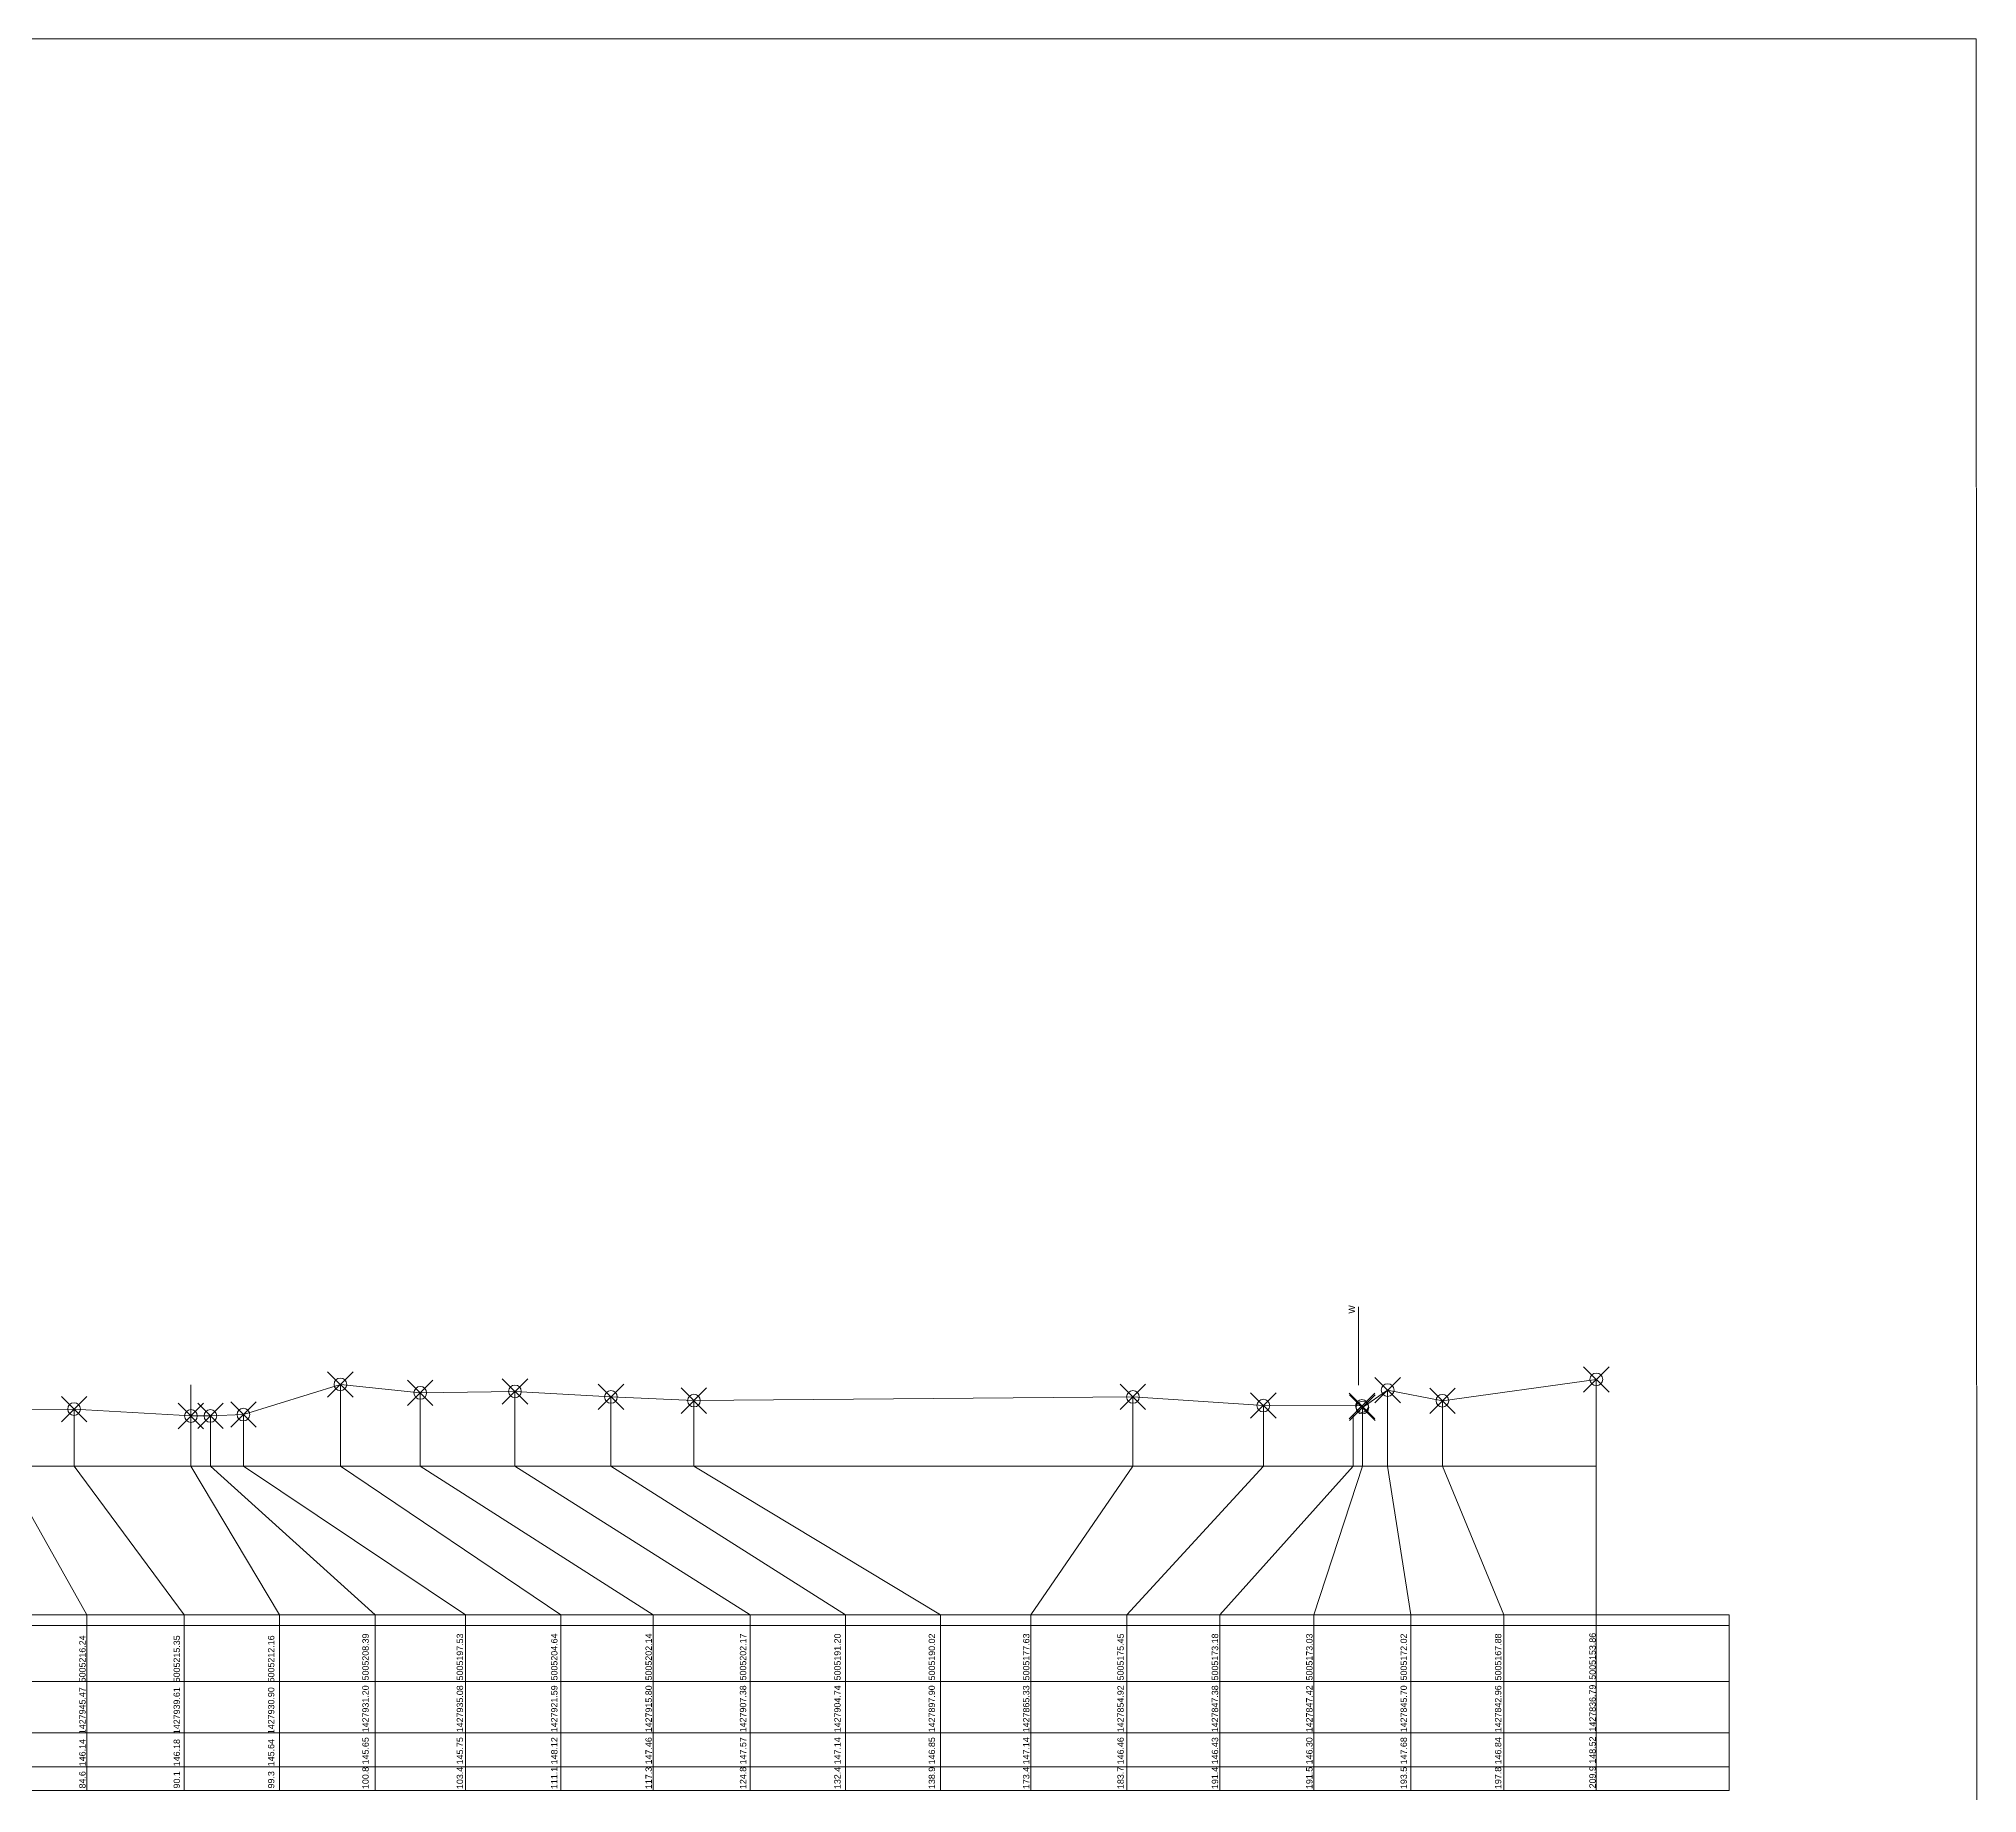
# Model space of a CAD drawing. Header units: millimetres. Extents: x -1728099 to 198647, y -76565 to 314873.
# Drawn here: x -1091534 to -939040, y 115966 to 253963 of the extents above; entities that cross this region are included whole.
import ezdxf

# ---------------------------------------------------------------- set-up
doc = ezdxf.new("R2010")
doc.units = ezdxf.units.MM
doc.header["$PDMODE"] = 35
doc.header["$PDSIZE"] = 1000
doc.layers.get('0').update_dxf_attribs({"lineweight": 0})
doc.styles.get("Standard").update_dxf_attribs({"font": 'arial.ttf'})

# ---------------------------------------------------------------- blocks, each defined once
blk = doc.blocks.new('GeomaticsNZ TITLE BLOCK')
at = {"color": 7, "linetype": 'Continuous', "lineweight": 0}
for p, q in [((0, 1579.2), (2363.4, 1579.2)), ((2363.4, 1579.2), (2364, 94.9))]:
    blk.add_line(p, q, dxfattribs=at)

msp = doc.modelspace()

# ---------------------------------------------------------------- linework, layer by layer
at = {"color": 7, "lineweight": 0}
msp.add_line((-987704, 148052), (-987704, 154231), dxfattribs=at)
at = {"lineweight": 0}
for p, q in [((-1079563, 148101), (-1079563, 141703)), ((-1067807, 148117), (-1067807, 141703)), ((-969004, 148515), (-969004, 116176)), ((-1061527, 147457), (-1061527, 141703)), ((-1054072, 147567), (-1054072, 141703)), ((-1046520, 147137), (-1046520, 141703)), ((-1039999, 146846), (-1039999, 141703)), ((-1005457, 147135), (-1005457, 141703)), ((-995200, 146455), (-995200, 141703)), ((-985420, 147675), (-985420, 141703)), ((-981109, 146835), (-981109, 141703)), ((-1088754, 146178), (-1088754, 141703)), ((-1078028, 145647), (-1078028, 141703)), ((-1075433, 145748), (-1075433, 141703)), ((-987409, 146295), (-987409, 141703)), ((-1225519, 141703), (-969004, 141703)), ((-1094313, 141703), (-1087761, 130000)), ((-1088754, 141703), (-1080090, 130000)), ((-1079563, 141703), (-1072603, 130000)), ((-1078028, 141703), (-1065066, 130000)), ((-1075433, 141703), (-1057966, 130000)), ((-1067807, 141703), (-1050459, 130000)), ((-1061527, 141703), (-1043212, 130000)), ((-1054072, 141703), (-1035567, 130000)), ((-1046520, 141703), (-1028073, 130000)), ((-1039999, 141703), (-1020608, 130000)), ((-1005457, 141703), (-1013494, 130000)), ((-995200, 141703), (-1005930, 130000)), ((-988141, 141703), (-998618, 130000)), ((-987409, 141703), (-991219, 130000)), ((-985420, 141703), (-983588, 130000)), ((-981109, 141703), (-976283, 130000)), ((-1234842, 130000), (-958544, 130000)), ((-1087761, 116176), (-1087761, 130000)), ((-1080090, 116176), (-1080090, 130000)), ((-1072603, 116176), (-1072603, 130000)), ((-1065066, 116176), (-1065066, 130000)), ((-1057966, 116176), (-1057966, 130000)), ((-1050459, 116176), (-1050459, 130000)), ((-1043212, 116176), (-1043212, 130000)), ((-1035567, 116176), (-1035567, 130000)), ((-1028073, 116176), (-1028073, 130000)), ((-1020608, 116176), (-1020608, 130000)), ((-1013494, 116176), (-1013494, 130000)), ((-1005930, 116176), (-1005930, 130000)), ((-998618, 116176), (-998618, 130000)), ((-991219, 116176), (-991219, 130000)), ((-983588, 116176), (-983588, 130000)), ((-976283, 116176), (-976283, 130000)), ((-958544, 130000), (-958544, 116176)), ((-1234842, 129154), (-958544, 129154)), ((-1234842, 124744), (-958544, 124744)), ((-1234842, 120725), (-958544, 120725)), ((-1234842, 118054), (-958544, 118054)), ((-1234842, 116176), (-958544, 116176))]:
    msp.add_line(p, q, dxfattribs=at)
at = {"color": 1}
msp.add_lwpolyline([(-1094313, 146138), (-1088754, 146178), (-1079563, 145637), (-1078028, 145647), (-1075433, 145748), (-1067807, 148117), (-1061527, 147457), (-1054072, 147567), (-1046520, 147137), (-1039999, 146846), (-1005457, 147135), (-995200, 146455), (-987440, 146425), (-987409, 146295), (-985420, 147675), (-981109, 146835), (-969004, 148515)], dxfattribs=at)
at = {"lineweight": 0}
msp.add_lwpolyline([(-987440, 146425), (-988141, 145724), (-988141, 141703)], dxfattribs=at)
for p in [(-969004, 148515), (-1067807, 148117), (-1061527, 147457), (-1054072, 147567), (-1046520, 147137), (-1005457, 147135), (-985420, 147675), (-1088754, 146178), (-1079563, 145637), (-1078028, 145647), (-1075433, 145748), (-1039999, 146846), (-995200, 146455), (-987440, 146425), (-987409, 146295), (-981109, 146835)]:
    msp.add_point(p, dxfattribs=at)

# ---------------------------------------------------------------- block references
at = {"lineweight": 0, "xscale": 130.037656131007, "yscale": 130.037656131007, "zscale": 130.037656131007}
msp.add_blockref('GeomaticsNZ TITLE BLOCK', (-1246447, 48603), dxfattribs=at)

# ---------------------------------------------------------------- texts
at = {"lineweight": 0}
for s, p in [(' 84.6  146.14  1427945.47  5005216.24', (-1087853, 116147)), (' 90.1  146.18  1427939.61  5005215.35', (-1080429, 116147)), (' 99.3  145.64  1427930.90  5005212.16', (-1073004, 116147)), (' 100.8 145.65  1427931.20  5005208.39', (-1065579, 116100)), (' 103.4 145.75  1427935.08  5005197.53', (-1058154, 116100)), (' 111.1 148.12  1427921.59  5005204.64', (-1050729, 116100)), (' 117.3 147.46  1427915.80  5005202.14', (-1043305, 116100)), (' 124.8 147.57  1427907.38  5005202.17', (-1035880, 116100)), (' 132.4 147.14  1427904.74  5005191.20', (-1028455, 116100)), (' 138.9 146.85  1427897.90  5005190.02', (-1021030, 116100)), (' 173.4 147.14  1427865.33  5005177.63', (-1013605, 116100)), (' 183.7 146.46  1427854.92  5005175.45', (-1006180, 116100)), (' 191.4 146.43  1427847.38  5005173.18', (-998755, 116100)), (' 191.5 146.30  1427847.42  5005173.03', (-991331, 116100)), (' 193.5 147.68  1427845.70  5005172.02', (-983906, 116100)), (' 197.8 146.84  1427842.96  5005167.88', (-976481, 116100)), (' 209.9 148.52  1427836.79  5005153.86', (-969056, 116155))]:
    msp.add_text(s, height=500, rotation=90, dxfattribs=at).set_placement(p)
at = {"color": 7, "lineweight": 0, "insert": (-988492, 153689), "char_height": 500, "attachment_point": 1, "rotation": 90}
msp.add_mtext_dynamic_manual_height_columns('W', width=4277.93, gutter_width=12.5, heights=[0], dxfattribs=at)

doc.saveas('drawing.dxf')
